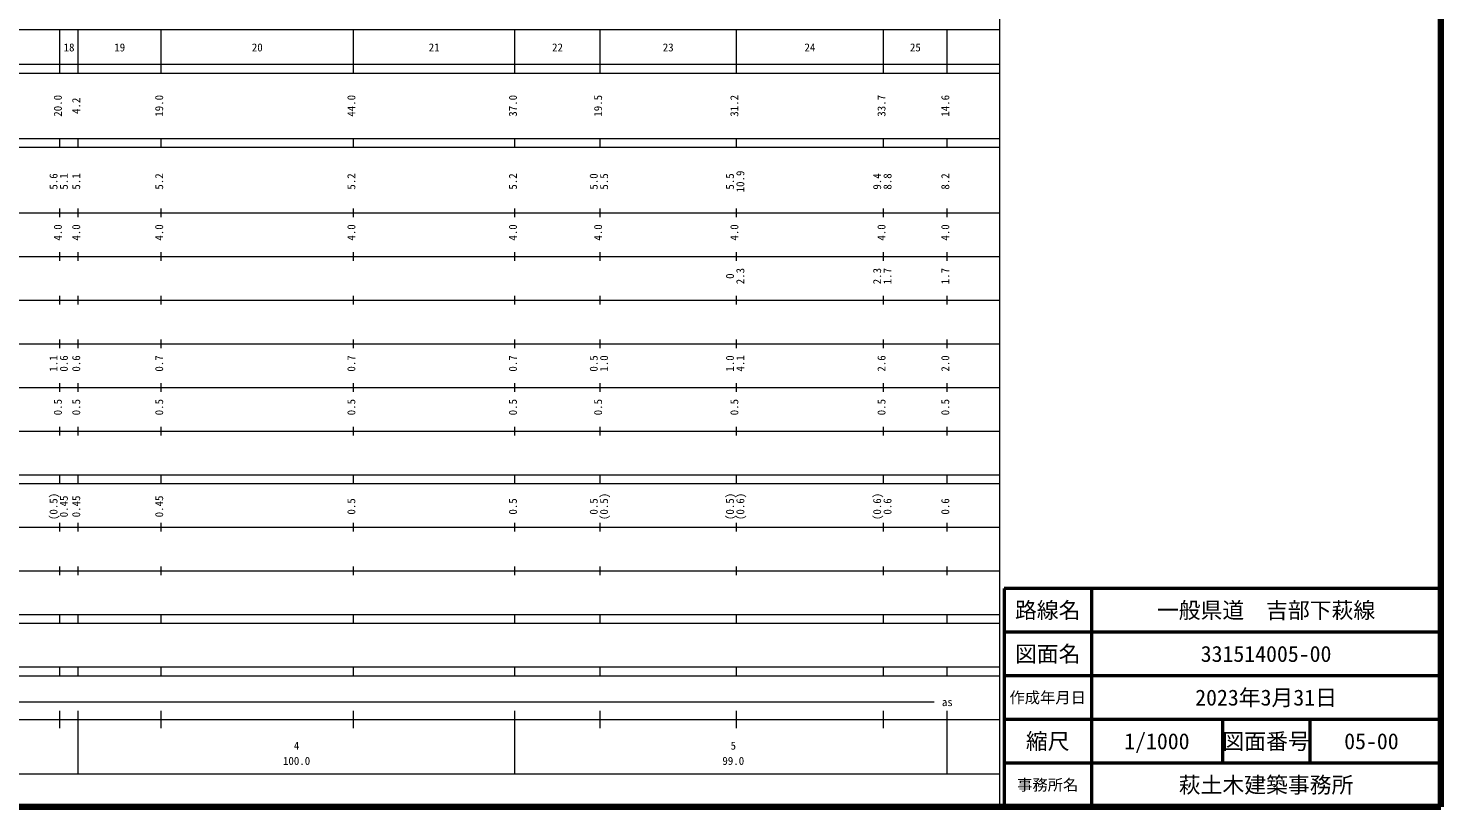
# Model space of a CAD drawing. Units: millimetres, scale not verified. Extents: x 40000 to 680000, y 20000 to 380000.
# Drawn here: x 356559 to 680000, y 20000 to 198260 of the extents above; entities that cross this region are included whole.
import ezdxf
from ezdxf.enums import TextEntityAlignment as Align

# ---------------------------------------------------------------- set-up
doc = ezdxf.new("R2010")
doc.units = ezdxf.units.MM
doc.header["$LTSCALE"] = 1000
for name, color, linetype, lineweight in [('M-TTL', 7, 'Continuous', 25), ('M-TTL-FRAM', 2, 'Continuous', 50), ('M-TTL-LINE', 7, 'Continuous', 50), ('今回', 7, 'Continuous', 13), ('前回', 7, 'Continuous', 13)]:
    doc.layers.add(name, color=color, linetype=linetype, lineweight=lineweight)
doc.layers.add('M-TTL-TXT', color=7, linetype='Continuous')
doc.styles.add('ＭＳ ゴシック', font='')
doc.styles.get('ＭＳ ゴシック').set_extended_font_data('MS Gothic')

msp = doc.modelspace()

# ---------------------------------------------------------------- linework, layer by layer
at = {"layer": 'M-TTL', "color": 2, "lineweight": 140}
for p, q in [((680000, 20000), (680000, 380000)), ((40000, 20000), (680000, 20000))]:
    msp.add_line(p, q, dxfattribs=at)
at = {"layer": 'M-TTL-FRAM'}
for p, q in [((680000, 70000), (580000, 70000)), ((580000, 70000), (580000, 20000))]:
    msp.add_line(p, q, dxfattribs=at)
at = {"layer": 'M-TTL-LINE'}
for p, q in [((600000, 70000), (600000, 20000)), ((680000, 60000), (580000, 60000)), ((680000, 50000), (580000, 50000)), ((680000, 40000), (580000, 40000)), ((630000, 40000), (630000, 30000)), ((650000, 40000), (650000, 30000)), ((680000, 30000), (580000, 30000))]:
    msp.add_line(p, q, dxfattribs=at)
at = {"layer": '今回'}
for p, q in [((363800, 188000), (363800, 198000)), ((368000, 188000), (368000, 198000)), ((387000, 188000), (387000, 198000)), ((431000, 188000), (431000, 198000)), ((468000, 188000), (468000, 198000)), ((487500, 188000), (487500, 198000)), ((518700, 188000), (518700, 198000)), ((552400, 188000), (552400, 198000)), ((363800, 171000), (363800, 173000)), ((368000, 171000), (368000, 173000)), ((387000, 171000), (387000, 173000)), ((431000, 171000), (431000, 173000)), ((468000, 171000), (468000, 173000)), ((487500, 171000), (487500, 173000)), ((518700, 171000), (518700, 173000)), ((552400, 171000), (552400, 173000)), ((567000, 171000), (567000, 173000)), ((363800, 155000), (363800, 157000)), ((368000, 155000), (368000, 157000)), ((387000, 155000), (387000, 157000)), ((431000, 155000), (431000, 157000)), ((468000, 155000), (468000, 157000)), ((487500, 155000), (487500, 157000)), ((518700, 155000), (518700, 157000)), ((552400, 155000), (552400, 157000)), ((567000, 155000), (567000, 157000)), ((363800, 145000), (363800, 147000)), ((368000, 145000), (368000, 147000)), ((387000, 145000), (387000, 147000)), ((431000, 145000), (431000, 147000)), ((468000, 145000), (468000, 147000)), ((487500, 145000), (487500, 147000)), ((518700, 145000), (518700, 147000)), ((552400, 145000), (552400, 147000)), ((567000, 145000), (567000, 147000)), ((363800, 135000), (363800, 137000)), ((368000, 135000), (368000, 137000)), ((387000, 135000), (387000, 137000)), ((431000, 135000), (431000, 137000)), ((468000, 135000), (468000, 137000)), ((487500, 135000), (487500, 137000)), ((518700, 135000), (518700, 137000)), ((552400, 135000), (552400, 137000)), ((567000, 135000), (567000, 137000)), ((363800, 125000), (363800, 127000)), ((368000, 125000), (368000, 127000)), ((387000, 125000), (387000, 127000)), ((431000, 125000), (431000, 127000)), ((468000, 125000), (468000, 127000)), ((487500, 125000), (487500, 127000)), ((518700, 125000), (518700, 127000)), ((552400, 125000), (552400, 127000)), ((567000, 125000), (567000, 127000)), ((363800, 115000), (363800, 117000)), ((368000, 115000), (368000, 117000)), ((387000, 115000), (387000, 117000)), ((431000, 115000), (431000, 117000)), ((468000, 115000), (468000, 117000)), ((487500, 115000), (487500, 117000)), ((518700, 115000), (518700, 117000)), ((552400, 115000), (552400, 117000)), ((567000, 115000), (567000, 117000)), ((363800, 105000), (363800, 107000)), ((368000, 105000), (368000, 107000)), ((387000, 105000), (387000, 107000)), ((431000, 105000), (431000, 107000)), ((468000, 105000), (468000, 107000)), ((487500, 105000), (487500, 107000)), ((518700, 105000), (518700, 107000)), ((552400, 105000), (552400, 107000)), ((567000, 105000), (567000, 107000)), ((363800, 94000), (363800, 96000)), ((368000, 94000), (368000, 96000)), ((387000, 94000), (387000, 96000)), ((431000, 94000), (431000, 96000)), ((468000, 94000), (468000, 96000)), ((487500, 94000), (487500, 96000)), ((518700, 94000), (518700, 96000)), ((552400, 94000), (552400, 96000)), ((567000, 94000), (567000, 96000)), ((363800, 83000), (363800, 85000)), ((368000, 83000), (368000, 85000)), ((387000, 83000), (387000, 85000)), ((431000, 83000), (431000, 85000)), ((468000, 83000), (468000, 85000)), ((487500, 83000), (487500, 85000)), ((518700, 83000), (518700, 85000)), ((552400, 83000), (552400, 85000)), ((567000, 83000), (567000, 85000)), ((363800, 73000), (363800, 75000)), ((368000, 73000), (368000, 75000)), ((387000, 73000), (387000, 75000)), ((431000, 73000), (431000, 75000)), ((468000, 73000), (468000, 75000)), ((487500, 73000), (487500, 75000)), ((518700, 73000), (518700, 75000)), ((552400, 73000), (552400, 75000)), ((567000, 73000), (567000, 75000)), ((363800, 62000), (363800, 64000)), ((368000, 62000), (368000, 64000)), ((387000, 62000), (387000, 64000)), ((431000, 62000), (431000, 64000)), ((468000, 62000), (468000, 64000)), ((487500, 62000), (487500, 64000)), ((518700, 62000), (518700, 64000)), ((552400, 62000), (552400, 64000)), ((567000, 62000), (567000, 64000)), ((363800, 50000), (363800, 52000)), ((368000, 50000), (368000, 52000)), ((387000, 50000), (387000, 52000)), ((431000, 50000), (431000, 52000)), ((468000, 50000), (468000, 52000)), ((487500, 50000), (487500, 52000)), ((518700, 50000), (518700, 52000)), ((552400, 50000), (552400, 52000)), ((567000, 50000), (567000, 52000)), ((363800, 38000), (363800, 42000)), ((368000, 38000), (368000, 42000)), ((387000, 38000), (387000, 42000)), ((431000, 38000), (431000, 42000)), ((468000, 38000), (468000, 42000)), ((487500, 38000), (487500, 42000)), ((518700, 38000), (518700, 42000)), ((552400, 38000), (552400, 42000)), ((567000, 27500), (567000, 42000)), ((567000, 38000), (567000, 42000))]:
    msp.add_line(p, q, dxfattribs=at)
at = {"layer": '前回'}
for p, q in [((579000, 20000), (579000, 370000)), ((68000, 198000), (579000, 198000)), ((567000, 188000), (567000, 198000)), ((40000, 188000), (579000, 188000)), ((343800, 190000), (363800, 190000)), ((363800, 190000), (368000, 190000)), ((368000, 190000), (387000, 190000)), ((387000, 190000), (431000, 190000)), ((431000, 190000), (468000, 190000)), ((468000, 190000), (487500, 190000)), ((487500, 190000), (518700, 190000)), ((518700, 190000), (552400, 190000)), ((552400, 190000), (567000, 190000)), ((567000, 190000), (579000, 190000)), ((40000, 173000), (579000, 173000)), ((40000, 171000), (579000, 171000)), ((40000, 156000), (579000, 156000)), ((46000, 146000), (579000, 146000)), ((52000, 136000), (579000, 136000)), ((46000, 126000), (579000, 126000)), ((52000, 116000), (579000, 116000)), ((46000, 106000), (579000, 106000)), ((40000, 96000), (579000, 96000)), ((40000, 94000), (579000, 94000)), ((49000, 84000), (579000, 84000)), ((40000, 74000), (579000, 74000)), ((40000, 64000), (579000, 64000)), ((40000, 62000), (579000, 62000)), ((40000, 52000), (579000, 52000)), ((40000, 50000), (579000, 50000)), ((71000, 44000), (564000, 44000)), ((40000, 40000), (579000, 40000)), ((368000, 27500), (368000, 42000)), ((468000, 27500), (468000, 42000)), ((68000, 27500), (579000, 27500))]:
    msp.add_line(p, q, dxfattribs=at)

# ---------------------------------------------------------------- texts
at = {"layer": 'M-TTL-TXT', "style": 'ＭＳ ゴシック'}
for s, height, p in [('路線名', 3666, (590000, 65000)), ('路線名', 3666, (590000, 65000)), ('一般県道\u3000吉部下萩線', 3666, (640000, 65000)), ('図面名', 3666, (590000, 55000)), ('図面名', 3666, (590000, 55000)), ('331514005-00', 3666, (640000, 55000)), ('作成年月日', 2566, (590000, 45000)), ('作成年月日', 2566, (590000, 45000)), ('2023年3月31日', 3666, (640000, 45000)), ('縮尺', 3666, (590000, 35000)), ('縮尺', 3666, (590000, 35000)), ('1/1000', 3666, (615000, 35000)), ('図面番号', 3666, (640000, 35000)), ('図面番号', 3666, (640000, 35000)), ('05-00', 3666, (664125, 35000)), ('事務所名', 2566, (590000, 25000)), ('事務所名', 2566, (590000, 25000)), ('萩土木建築事務所', 3666, (640000, 25000))]:
    msp.add_text(s, height=height, dxfattribs=at).set_placement(p, align=Align.MIDDLE_CENTER)
at = {"layer": '今回', "style": 'ＭＳ ゴシック'}
for s, p in [('18', (365900, 192405)), ('19', (377500, 192405)), ('20', (409000, 192405)), ('21', (449500, 192405)), ('22', (477750, 192405)), ('23', (503100, 192405)), ('24', (535550, 192405)), ('25', (559700, 192405)), ('99.0', (518000, 29033))]:
    msp.add_text(s, height=1833, dxfattribs=at).set_placement(p, align=Align.BOTTOM_CENTER)
for s, p in [('20.0', (364800, 180500)), ('4.2', (369000, 180500)), ('19.0', (388000, 180500)), ('44.0', (432000, 180500)), ('37.0', (469000, 180500)), ('19.5', (488500, 180500)), ('31.2', (519700, 180500)), ('33.7', (553400, 180500)), ('14.6', (568000, 180500)), ('10.9', (521070, 163174)), ('5.6', (363800, 163174)), ('5.1', (366170, 163174)), ('5.1', (369000, 163174)), ('5.2', (388000, 163174)), ('5.2', (432000, 163174)), ('5.2', (469000, 163174)), ('5.0', (487500, 163174)), ('5.5', (489870, 163174)), ('5.5', (518700, 163174)), ('9.4', (552400, 163174)), ('8.8', (554770, 163174)), ('8.2', (568000, 163174)), ('4.0', (364800, 151500)), ('4.0', (369000, 151500)), ('4.0', (388000, 151500)), ('4.0', (432000, 151500)), ('4.0', (469000, 151500)), ('4.0', (488500, 151500)), ('4.0', (519700, 151500)), ('4.0', (553400, 151500)), ('4.0', (568000, 151500)), ('2.3', (521070, 141500)), ('2.3', (552400, 141500)), ('1.7', (554770, 141500)), ('1.7', (568000, 141500)), ('0', (518700, 141500)), ('1.1', (363800, 121500)), ('0.6', (366170, 121500)), ('0.6', (369000, 121500)), ('0.7', (388000, 121500)), ('0.7', (432000, 121500)), ('0.7', (469000, 121500)), ('0.5', (487500, 121500)), ('1.0', (489870, 121500)), ('1.0', (518700, 121500)), ('4.1', (521070, 121500)), ('2.6', (553400, 121500)), ('2.0', (568000, 121500)), ('0.5', (364800, 111500)), ('0.5', (369000, 111500)), ('0.5', (388000, 111500)), ('0.5', (432000, 111500)), ('0.5', (469000, 111500)), ('0.5', (488500, 111500)), ('0.5', (519700, 111500)), ('0.5', (553400, 111500)), ('0.5', (568000, 111500)), ('(0.5)', (363800, 88764)), ('0.45', (366170, 88764)), ('0.45', (369000, 88764)), ('0.45', (388000, 88764)), ('(0.5)', (489870, 88764)), ('(0.5)', (518700, 88764)), ('(0.6)', (521070, 88764)), ('(0.6)', (552400, 88764)), ('0.5', (432000, 88764)), ('0.5', (469000, 88764)), ('0.5', (487500, 88764)), ('0.6', (554770, 88764)), ('0.6', (568000, 88764))]:
    msp.add_text(s, height=1833, rotation=90, dxfattribs=at).set_placement(p, align=Align.BOTTOM_CENTER)
at = {"layer": '前回', "style": 'ＭＳ ゴシック'}
for s, p in [('as', (567000, 42500)), ('4', (418000, 32523)), ('5', (518000, 32523)), ('100.0', (418000, 29033))]:
    msp.add_text(s, height=1833, dxfattribs=at).set_placement(p, align=Align.BOTTOM_CENTER)

doc.saveas('drawing.dxf')
